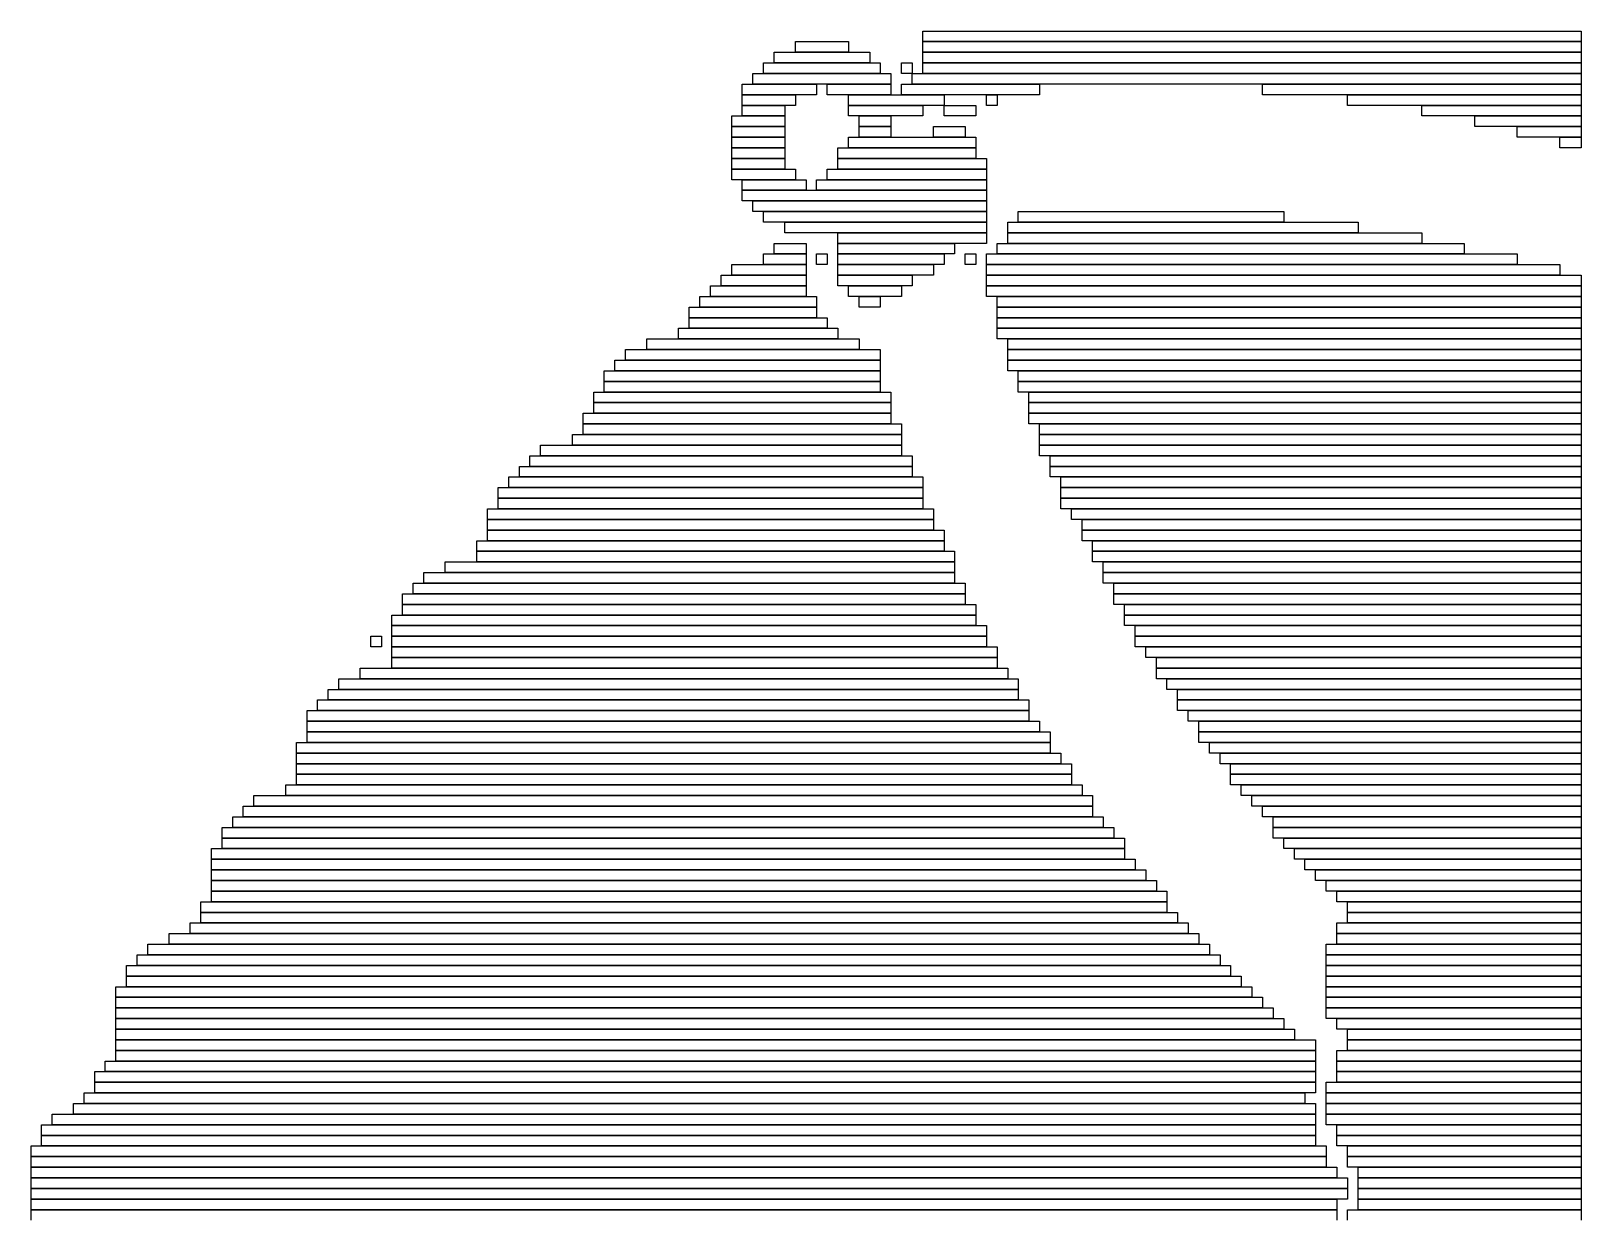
# Model space of a CAD drawing. Extents: x 397 to 647, y 411 to 633.
# Drawn here: x 501 to 647, y 521.5 to 633 of the extents above; entities that cross this region are included whole.
import ezdxf

# ---------------------------------------------------------------- set-up
doc = ezdxf.new("R2010")
doc.units = 0

msp = doc.modelspace()

# ---------------------------------------------------------------- linework, layer by layer
for p, q in [((585, 633), (647, 633)), ((585, 632), (585, 633)), ((647, 633), (647, 632)), ((571, 631), (580, 631)), ((571, 630), (571, 631)), ((573, 632), (578, 632)), ((573, 631), (573, 632)), ((578, 631), (573, 631)), ((578, 632), (578, 631)), ((580, 631), (580, 630)), ((647, 632), (585, 632)), ((585, 632), (647, 632)), ((585, 631), (585, 632)), ((647, 631), (585, 631)), ((585, 631), (647, 631)), ((585, 630), (585, 631)), ((647, 632), (647, 631)), ((647, 631), (647, 630)), ((570, 630), (581, 630)), ((570, 629), (570, 630)), ((580, 630), (571, 630)), ((581, 630), (581, 629)), ((583, 630), (584, 630)), ((583, 629), (583, 630)), ((584, 630), (584, 629)), ((647, 630), (585, 630)), ((585, 630), (647, 630)), ((585, 629), (585, 630)), ((647, 630), (647, 629)), ((568, 628), (575, 628)), ((568, 627), (568, 628)), ((569, 629), (582, 629)), ((569, 628), (569, 629)), ((582, 628), (569, 628)), ((581, 629), (570, 629)), ((575, 628), (575, 627)), ((576, 628), (582, 628)), ((576, 627), (576, 628)), ((582, 629), (582, 628)), ((582, 628), (582, 627)), ((584, 629), (583, 629)), ((583, 628), (596, 628)), ((583, 627), (583, 628)), ((584, 629), (647, 629)), ((584, 628), (584, 629)), ((647, 628), (584, 628)), ((647, 629), (585, 629)), ((596, 628), (596, 627)), ((617, 628), (647, 628)), ((617, 627), (617, 628)), ((647, 629), (647, 628)), ((647, 628), (647, 627)), ((575, 627), (568, 627)), ((568, 627), (573, 627)), ((568, 626), (568, 627)), ((573, 627), (573, 626)), ((582, 627), (576, 627)), ((578, 627), (587, 627)), ((578, 626), (578, 627)), ((596, 627), (583, 627)), ((587, 627), (587, 626)), ((591, 627), (592, 627)), ((591, 626), (591, 627)), ((592, 627), (592, 626)), ((647, 627), (617, 627)), ((625, 627), (647, 627)), ((625, 626), (625, 627)), ((647, 627), (647, 626)), ((567, 625), (572, 625)), ((567, 624), (567, 625)), ((573, 626), (568, 626)), ((568, 626), (572, 626)), ((568, 625), (568, 626)), ((572, 625), (568, 625)), ((572, 626), (572, 625)), ((572, 625), (572, 624)), ((587, 626), (578, 626)), ((578, 626), (585, 626)), ((578, 625), (578, 626)), ((585, 625), (578, 625)), ((579, 625), (582, 625)), ((579, 624), (579, 625)), ((582, 625), (582, 624)), ((585, 626), (585, 625)), ((587, 626), (590, 626)), ((587, 625), (587, 626)), ((590, 625), (587, 625)), ((590, 626), (590, 625)), ((592, 626), (591, 626)), ((647, 626), (625, 626)), ((632, 626), (647, 626)), ((632, 625), (632, 626)), ((647, 625), (632, 625)), ((637, 625), (647, 625)), ((637, 624), (637, 625)), ((647, 626), (647, 625)), ((647, 625), (647, 624)), ((572, 624), (567, 624)), ((567, 624), (572, 624)), ((567, 623), (567, 624)), ((572, 624), (572, 623)), ((582, 624), (579, 624)), ((579, 624), (582, 624)), ((579, 623), (579, 624)), ((582, 624), (582, 623)), ((586, 624), (589, 624)), ((586, 623), (586, 624)), ((589, 624), (589, 623)), ((647, 624), (637, 624)), ((641, 624), (647, 624)), ((641, 623), (641, 624)), ((647, 624), (647, 623)), ((572, 623), (567, 623)), ((567, 623), (572, 623)), ((567, 622), (567, 623)), ((572, 622), (567, 622)), ((567, 622), (572, 622)), ((567, 621), (567, 622)), ((572, 623), (572, 622)), ((572, 622), (572, 621)), ((577, 622), (590, 622)), ((577, 621), (577, 622)), ((578, 623), (590, 623)), ((578, 622), (578, 623)), ((590, 622), (578, 622)), ((582, 623), (579, 623)), ((589, 623), (586, 623)), ((590, 623), (590, 622)), ((590, 622), (590, 621)), ((647, 623), (641, 623)), ((645, 623), (647, 623)), ((645, 622), (645, 623)), ((647, 622), (645, 622)), ((647, 623), (647, 622)), ((572, 621), (567, 621)), ((567, 621), (572, 621)), ((567, 620), (567, 621)), ((572, 621), (572, 620)), ((590, 621), (577, 621)), ((577, 621), (591, 621)), ((577, 620), (577, 621)), ((591, 621), (591, 620)), ((572, 620), (567, 620)), ((567, 620), (573, 620)), ((567, 619), (567, 620)), ((573, 620), (573, 619)), ((576, 620), (591, 620)), ((576, 619), (576, 620)), ((591, 620), (577, 620)), ((591, 620), (591, 619)), ((573, 619), (567, 619)), ((568, 619), (574, 619)), ((568, 618), (568, 619)), ((574, 618), (568, 618)), ((568, 618), (591, 618)), ((568, 617), (568, 618)), ((574, 619), (574, 618)), ((575, 619), (591, 619)), ((575, 618), (575, 619)), ((591, 618), (575, 618)), ((591, 619), (576, 619)), ((591, 619), (591, 618)), ((591, 618), (591, 617)), ((591, 617), (568, 617)), ((569, 617), (591, 617)), ((569, 616), (569, 617)), ((591, 617), (591, 616)), ((591, 616), (569, 616)), ((570, 616), (591, 616)), ((570, 615), (570, 616)), ((591, 615), (570, 615)), ((572, 615), (591, 615)), ((572, 614), (572, 615)), ((591, 616), (591, 615)), ((591, 615), (591, 614)), ((593, 615), (626, 615)), ((593, 614), (593, 615)), ((594, 616), (619, 616)), ((594, 615), (594, 616)), ((619, 615), (594, 615)), ((619, 616), (619, 615)), ((626, 615), (626, 614)), ((591, 614), (572, 614)), ((577, 614), (591, 614)), ((577, 613), (577, 614)), ((591, 614), (591, 613)), ((626, 614), (593, 614)), ((593, 614), (632, 614)), ((593, 613), (593, 614)), ((632, 614), (632, 613)), ((570, 612), (574, 612)), ((570, 611), (570, 612)), ((571, 613), (574, 613)), ((571, 612), (571, 613)), ((574, 612), (571, 612)), ((574, 613), (574, 612)), ((574, 612), (574, 611)), ((575, 612), (576, 612)), ((575, 611), (575, 612)), ((576, 612), (576, 611)), ((591, 613), (577, 613)), ((577, 613), (588, 613)), ((577, 612), (577, 613)), ((588, 612), (577, 612)), ((577, 612), (587, 612)), ((577, 611), (577, 612)), ((587, 612), (587, 611)), ((588, 613), (588, 612)), ((589, 612), (590, 612)), ((589, 611), (589, 612)), ((590, 612), (590, 611)), ((591, 612), (641, 612)), ((591, 611), (591, 612)), ((592, 613), (636, 613)), ((592, 612), (592, 613)), ((636, 612), (592, 612)), ((632, 613), (593, 613)), ((636, 613), (636, 612)), ((641, 612), (641, 611)), ((567, 611), (574, 611)), ((567, 610), (567, 611)), ((574, 611), (570, 611)), ((574, 611), (574, 610)), ((576, 611), (575, 611)), ((587, 611), (577, 611)), ((577, 611), (586, 611)), ((577, 610), (577, 611)), ((586, 611), (586, 610)), ((590, 611), (589, 611)), ((641, 611), (591, 611)), ((591, 611), (645, 611)), ((591, 610), (591, 611)), ((645, 611), (645, 610)), ((565, 609), (574, 609)), ((565, 608), (565, 609)), ((566, 610), (574, 610)), ((566, 609), (566, 610)), ((574, 609), (566, 609)), ((574, 610), (567, 610)), ((574, 610), (574, 609)), ((574, 609), (574, 608)), ((586, 610), (577, 610)), ((577, 610), (584, 610)), ((577, 609), (577, 610)), ((584, 609), (577, 609)), ((578, 609), (583, 609)), ((578, 608), (578, 609)), ((583, 609), (583, 608)), ((584, 610), (584, 609)), ((645, 610), (591, 610)), ((591, 610), (647, 610)), ((591, 609), (591, 610)), ((647, 609), (591, 609)), ((591, 609), (647, 609)), ((591, 608), (591, 609)), ((647, 610), (647, 609)), ((647, 609), (647, 608)), ((564, 608), (575, 608)), ((564, 607), (564, 608)), ((574, 608), (565, 608)), ((575, 608), (575, 607)), ((583, 608), (578, 608)), ((579, 608), (581, 608)), ((579, 607), (579, 608)), ((581, 608), (581, 607)), ((647, 608), (591, 608)), ((592, 608), (647, 608)), ((592, 607), (592, 608)), ((647, 608), (647, 607)), ((563, 607), (575, 607)), ((563, 606), (563, 607)), ((575, 606), (563, 606)), ((563, 606), (576, 606)), ((563, 605), (563, 606)), ((575, 607), (564, 607)), ((575, 607), (575, 606)), ((576, 606), (576, 605)), ((581, 607), (579, 607)), ((647, 607), (592, 607)), ((592, 607), (647, 607)), ((592, 606), (592, 607)), ((647, 606), (592, 606)), ((592, 606), (647, 606)), ((592, 605), (592, 606)), ((647, 607), (647, 606)), ((647, 606), (647, 605)), ((562, 605), (577, 605)), ((562, 604), (562, 605)), ((576, 605), (563, 605)), ((577, 605), (577, 604)), ((647, 605), (592, 605)), ((592, 605), (647, 605)), ((592, 604), (592, 605)), ((647, 605), (647, 604)), ((557, 603), (581, 603)), ((557, 602), (557, 603)), ((559, 604), (579, 604)), ((559, 603), (559, 604)), ((579, 603), (559, 603)), ((577, 604), (562, 604)), ((579, 604), (579, 603)), ((581, 603), (581, 602)), ((647, 604), (592, 604)), ((593, 604), (647, 604)), ((593, 603), (593, 604)), ((647, 603), (593, 603)), ((593, 603), (647, 603)), ((593, 602), (593, 603)), ((647, 604), (647, 603)), ((647, 603), (647, 602)), ((556, 602), (581, 602)), ((556, 601), (556, 602)), ((581, 602), (557, 602)), ((581, 602), (581, 601)), ((647, 602), (593, 602)), ((593, 602), (647, 602)), ((593, 601), (593, 602)), ((647, 602), (647, 601)), ((555, 601), (581, 601)), ((555, 600), (555, 601)), ((581, 601), (556, 601)), ((581, 601), (581, 600)), ((647, 601), (593, 601)), ((594, 601), (647, 601)), ((594, 600), (594, 601)), ((647, 601), (647, 600)), ((554, 599), (582, 599)), ((554, 598), (554, 599)), ((581, 600), (555, 600)), ((555, 600), (581, 600)), ((555, 599), (555, 600)), ((581, 599), (555, 599)), ((581, 600), (581, 599)), ((582, 599), (582, 598)), ((647, 600), (594, 600)), ((594, 600), (647, 600)), ((594, 599), (594, 600)), ((647, 599), (594, 599)), ((595, 599), (647, 599)), ((595, 598), (595, 599)), ((647, 600), (647, 599)), ((647, 599), (647, 598)), ((582, 598), (554, 598)), ((554, 598), (582, 598)), ((554, 597), (554, 598)), ((582, 598), (582, 597)), ((647, 598), (595, 598)), ((595, 598), (647, 598)), ((595, 597), (595, 598)), ((647, 598), (647, 597)), ((553, 597), (582, 597)), ((553, 596), (553, 597)), ((582, 596), (553, 596)), ((553, 596), (583, 596)), ((553, 595), (553, 596)), ((582, 597), (554, 597)), ((582, 597), (582, 596)), ((583, 596), (583, 595)), ((647, 597), (595, 597)), ((595, 597), (647, 597)), ((595, 596), (595, 597)), ((647, 596), (595, 596)), ((596, 596), (647, 596)), ((596, 595), (596, 596)), ((647, 597), (647, 596)), ((647, 596), (647, 595)), ((552, 595), (583, 595)), ((552, 594), (552, 595)), ((583, 595), (553, 595)), ((583, 595), (583, 594)), ((647, 595), (596, 595)), ((596, 595), (647, 595)), ((596, 594), (596, 595)), ((647, 595), (647, 594)), ((548, 593), (584, 593)), ((548, 592), (548, 593)), ((549, 594), (583, 594)), ((549, 593), (549, 594)), ((583, 593), (549, 593)), ((583, 594), (552, 594)), ((583, 594), (583, 593)), ((584, 593), (584, 592)), ((647, 594), (596, 594)), ((596, 594), (647, 594)), ((596, 593), (596, 594)), ((647, 593), (596, 593)), ((597, 593), (647, 593)), ((597, 592), (597, 593)), ((647, 594), (647, 593)), ((647, 593), (647, 592)), ((547, 592), (584, 592)), ((547, 591), (547, 592)), ((584, 592), (548, 592)), ((584, 592), (584, 591)), ((647, 592), (597, 592)), ((597, 592), (647, 592)), ((597, 591), (597, 592)), ((647, 592), (647, 591)), ((545, 590), (585, 590)), ((545, 589), (545, 590)), ((546, 591), (585, 591)), ((546, 590), (546, 591)), ((585, 590), (546, 590)), ((584, 591), (547, 591)), ((585, 591), (585, 590)), ((585, 590), (585, 589)), ((647, 591), (597, 591)), ((598, 591), (647, 591)), ((598, 590), (598, 591)), ((647, 590), (598, 590)), ((598, 590), (647, 590)), ((598, 589), (598, 590)), ((647, 591), (647, 590)), ((647, 590), (647, 589)), ((585, 589), (545, 589)), ((545, 589), (585, 589)), ((545, 588), (545, 589)), ((585, 589), (585, 588)), ((647, 589), (598, 589)), ((598, 589), (647, 589)), ((598, 588), (598, 589)), ((647, 589), (647, 588)), ((544, 588), (586, 588)), ((544, 587), (544, 588)), ((586, 587), (544, 587)), ((544, 587), (586, 587)), ((544, 586), (544, 587)), ((585, 588), (545, 588)), ((586, 588), (586, 587)), ((586, 587), (586, 586)), ((647, 588), (598, 588)), ((599, 588), (647, 588)), ((599, 587), (599, 588)), ((647, 587), (599, 587)), ((600, 587), (647, 587)), ((600, 586), (600, 587)), ((647, 588), (647, 587)), ((647, 587), (647, 586)), ((586, 586), (544, 586)), ((544, 586), (587, 586)), ((544, 585), (544, 586)), ((587, 586), (587, 585)), ((647, 586), (600, 586)), ((600, 586), (647, 586)), ((600, 585), (600, 586)), ((647, 586), (647, 585)), ((543, 585), (587, 585)), ((543, 584), (543, 585)), ((587, 584), (543, 584)), ((543, 584), (588, 584)), ((543, 583), (543, 584)), ((587, 585), (544, 585)), ((587, 585), (587, 584)), ((588, 584), (588, 583)), ((647, 585), (600, 585)), ((601, 585), (647, 585)), ((601, 584), (601, 585)), ((647, 584), (601, 584)), ((601, 584), (647, 584)), ((601, 583), (601, 584)), ((647, 585), (647, 584)), ((647, 584), (647, 583)), ((540, 583), (588, 583)), ((540, 582), (540, 583)), ((588, 583), (543, 583)), ((588, 583), (588, 582)), ((647, 583), (601, 583)), ((602, 583), (647, 583)), ((602, 582), (602, 583)), ((647, 583), (647, 582)), ((538, 582), (588, 582)), ((538, 581), (538, 582)), ((588, 582), (540, 582)), ((588, 582), (588, 581)), ((647, 582), (602, 582)), ((602, 582), (647, 582)), ((602, 581), (602, 582)), ((647, 582), (647, 581)), ((536, 580), (589, 580)), ((536, 579), (536, 580)), ((537, 581), (589, 581)), ((537, 580), (537, 581)), ((589, 580), (537, 580)), ((588, 581), (538, 581)), ((589, 581), (589, 580)), ((589, 580), (589, 579)), ((647, 581), (602, 581)), ((603, 581), (647, 581)), ((603, 580), (603, 581)), ((647, 580), (603, 580)), ((603, 580), (647, 580)), ((603, 579), (603, 580)), ((647, 581), (647, 580)), ((647, 580), (647, 579)), ((589, 579), (536, 579)), ((536, 579), (590, 579)), ((536, 578), (536, 579)), ((590, 579), (590, 578)), ((647, 579), (603, 579)), ((604, 579), (647, 579)), ((604, 578), (604, 579)), ((647, 579), (647, 578)), ((535, 578), (590, 578)), ((535, 577), (535, 578)), ((590, 577), (535, 577)), ((535, 577), (591, 577)), ((535, 576), (535, 577)), ((590, 578), (536, 578)), ((590, 578), (590, 577)), ((591, 577), (591, 576)), ((647, 578), (604, 578)), ((604, 578), (647, 578)), ((604, 577), (604, 578)), ((647, 577), (604, 577)), ((605, 577), (647, 577)), ((605, 576), (605, 577)), ((647, 578), (647, 577)), ((647, 577), (647, 576)), ((533, 576), (534, 576)), ((533, 575), (533, 576)), ((534, 576), (534, 575)), ((591, 576), (535, 576)), ((535, 576), (591, 576)), ((535, 575), (535, 576)), ((591, 576), (591, 575)), ((647, 576), (605, 576)), ((605, 576), (647, 576)), ((605, 575), (605, 576)), ((647, 576), (647, 575)), ((534, 575), (533, 575)), ((591, 575), (535, 575)), ((535, 575), (592, 575)), ((535, 574), (535, 575)), ((592, 574), (535, 574)), ((535, 574), (592, 574)), ((535, 573), (535, 574)), ((592, 575), (592, 574)), ((592, 574), (592, 573)), ((647, 575), (605, 575)), ((606, 575), (647, 575)), ((606, 574), (606, 575)), ((647, 574), (606, 574)), ((607, 574), (647, 574)), ((607, 573), (607, 574)), ((647, 575), (647, 574)), ((647, 574), (647, 573)), ((532, 573), (593, 573)), ((532, 572), (532, 573)), ((592, 573), (535, 573)), ((593, 573), (593, 572)), ((647, 573), (607, 573)), ((607, 573), (647, 573)), ((607, 572), (607, 573)), ((647, 573), (647, 572)), ((529, 571), (594, 571)), ((529, 570), (529, 571)), ((530, 572), (594, 572)), ((530, 571), (530, 572)), ((594, 571), (530, 571)), ((593, 572), (532, 572)), ((594, 572), (594, 571)), ((594, 571), (594, 570)), ((647, 572), (607, 572)), ((608, 572), (647, 572)), ((608, 571), (608, 572)), ((647, 571), (608, 571)), ((609, 571), (647, 571)), ((609, 570), (609, 571)), ((647, 572), (647, 571)), ((647, 571), (647, 570)), ((528, 570), (595, 570)), ((528, 569), (528, 570)), ((594, 570), (529, 570)), ((595, 570), (595, 569)), ((647, 570), (609, 570)), ((609, 570), (647, 570)), ((609, 569), (609, 570)), ((647, 570), (647, 569)), ((527, 569), (595, 569)), ((527, 568), (527, 569)), ((595, 568), (527, 568)), ((527, 568), (596, 568)), ((527, 567), (527, 568)), ((595, 569), (528, 569)), ((595, 569), (595, 568)), ((596, 568), (596, 567)), ((647, 569), (609, 569)), ((610, 569), (647, 569)), ((610, 568), (610, 569)), ((647, 568), (610, 568)), ((611, 568), (647, 568)), ((611, 567), (611, 568)), ((647, 569), (647, 568)), ((647, 568), (647, 567)), ((596, 567), (527, 567)), ((527, 567), (597, 567)), ((527, 566), (527, 567)), ((597, 567), (597, 566)), ((647, 567), (611, 567)), ((611, 567), (647, 567)), ((611, 566), (611, 567)), ((647, 567), (647, 566)), ((526, 566), (597, 566)), ((526, 565), (526, 566)), ((597, 566), (527, 566)), ((597, 566), (597, 565)), ((647, 566), (611, 566)), ((612, 566), (647, 566)), ((612, 565), (612, 566)), ((647, 566), (647, 565)), ((597, 565), (526, 565)), ((526, 565), (598, 565)), ((526, 564), (526, 565)), ((598, 564), (526, 564)), ((526, 564), (599, 564)), ((526, 563), (526, 564)), ((598, 565), (598, 564)), ((599, 564), (599, 563)), ((647, 565), (612, 565)), ((613, 565), (647, 565)), ((613, 564), (613, 565)), ((647, 564), (613, 564)), ((614, 564), (647, 564)), ((614, 563), (614, 564)), ((647, 565), (647, 564)), ((647, 564), (647, 563)), ((599, 563), (526, 563)), ((526, 563), (599, 563)), ((526, 562), (526, 563)), ((599, 563), (599, 562)), ((647, 563), (614, 563)), ((614, 563), (647, 563)), ((614, 562), (614, 563)), ((647, 563), (647, 562)), ((522, 561), (601, 561)), ((522, 560), (522, 561)), ((525, 562), (600, 562)), ((525, 561), (525, 562)), ((600, 561), (525, 561)), ((599, 562), (526, 562)), ((600, 562), (600, 561)), ((601, 561), (601, 560)), ((647, 562), (614, 562)), ((615, 562), (647, 562)), ((615, 561), (615, 562)), ((647, 561), (615, 561)), ((616, 561), (647, 561)), ((616, 560), (616, 561)), ((647, 562), (647, 561)), ((647, 561), (647, 560)), ((521, 560), (601, 560)), ((521, 559), (521, 560)), ((601, 560), (522, 560)), ((601, 560), (601, 559)), ((647, 560), (616, 560)), ((617, 560), (647, 560)), ((617, 559), (617, 560)), ((647, 560), (647, 559)), ((519, 558), (603, 558)), ((519, 557), (519, 558)), ((520, 559), (602, 559)), ((520, 558), (520, 559)), ((602, 558), (520, 558)), ((601, 559), (521, 559)), ((602, 559), (602, 558)), ((603, 558), (603, 557)), ((647, 559), (617, 559)), ((618, 559), (647, 559)), ((618, 558), (618, 559)), ((647, 558), (618, 558)), ((618, 558), (647, 558)), ((618, 557), (618, 558)), ((647, 559), (647, 558)), ((647, 558), (647, 557)), ((603, 557), (519, 557)), ((519, 557), (604, 557)), ((519, 556), (519, 557)), ((604, 557), (604, 556)), ((647, 557), (618, 557)), ((619, 557), (647, 557)), ((619, 556), (619, 557)), ((647, 557), (647, 556)), ((518, 556), (604, 556)), ((518, 555), (518, 556)), ((604, 555), (518, 555)), ((518, 555), (605, 555)), ((518, 554), (518, 555)), ((604, 556), (519, 556)), ((604, 556), (604, 555)), ((605, 555), (605, 554)), ((647, 556), (619, 556)), ((620, 556), (647, 556)), ((620, 555), (620, 556)), ((647, 555), (620, 555)), ((621, 555), (647, 555)), ((621, 554), (621, 555)), ((647, 556), (647, 555)), ((647, 555), (647, 554)), ((605, 554), (518, 554)), ((518, 554), (606, 554)), ((518, 553), (518, 554)), ((606, 554), (606, 553)), ((647, 554), (621, 554)), ((622, 554), (647, 554)), ((622, 553), (622, 554)), ((647, 554), (647, 553)), ((606, 553), (518, 553)), ((518, 553), (607, 553)), ((518, 552), (518, 553)), ((607, 552), (518, 552)), ((518, 552), (608, 552)), ((518, 551), (518, 552)), ((607, 553), (607, 552)), ((608, 552), (608, 551)), ((647, 553), (622, 553)), ((623, 553), (647, 553)), ((623, 552), (623, 553)), ((647, 552), (623, 552)), ((624, 552), (647, 552)), ((624, 551), (624, 552)), ((647, 553), (647, 552)), ((647, 552), (647, 551)), ((517, 551), (608, 551)), ((517, 550), (517, 551)), ((608, 551), (518, 551)), ((608, 551), (608, 550)), ((647, 551), (624, 551)), ((625, 551), (647, 551)), ((625, 550), (625, 551)), ((647, 551), (647, 550)), ((516, 549), (610, 549)), ((516, 548), (516, 549)), ((608, 550), (517, 550)), ((517, 550), (609, 550)), ((517, 549), (517, 550)), ((609, 549), (517, 549)), ((609, 550), (609, 549)), ((610, 549), (610, 548)), ((624, 549), (647, 549)), ((624, 548), (624, 549)), ((647, 550), (625, 550)), ((625, 550), (647, 550)), ((625, 549), (625, 550)), ((647, 549), (625, 549)), ((647, 550), (647, 549)), ((647, 549), (647, 548)), ((514, 548), (611, 548)), ((514, 547), (514, 548)), ((610, 548), (516, 548)), ((611, 548), (611, 547)), ((647, 548), (624, 548)), ((624, 548), (647, 548)), ((624, 547), (624, 548)), ((647, 548), (647, 547)), ((512, 547), (612, 547)), ((512, 546), (512, 547)), ((611, 547), (514, 547)), ((612, 547), (612, 546)), ((623, 547), (647, 547)), ((623, 546), (623, 547)), ((647, 547), (624, 547)), ((647, 547), (647, 546)), ((510, 545), (614, 545)), ((510, 544), (510, 545)), ((511, 546), (613, 546)), ((511, 545), (511, 546)), ((613, 545), (511, 545)), ((612, 546), (512, 546)), ((613, 546), (613, 545)), ((614, 545), (614, 544)), ((647, 546), (623, 546)), ((623, 546), (647, 546)), ((623, 545), (623, 546)), ((647, 545), (623, 545)), ((623, 545), (647, 545)), ((623, 544), (623, 545)), ((647, 546), (647, 545)), ((647, 545), (647, 544)), ((614, 544), (510, 544)), ((510, 544), (615, 544)), ((510, 543), (510, 544)), ((615, 544), (615, 543)), ((647, 544), (623, 544)), ((623, 544), (647, 544)), ((623, 543), (623, 544)), ((647, 544), (647, 543)), ((509, 543), (616, 543)), ((509, 542), (509, 543)), ((616, 542), (509, 542)), ((509, 542), (617, 542)), ((509, 541), (509, 542)), ((615, 543), (510, 543)), ((616, 543), (616, 542)), ((617, 542), (617, 541)), ((647, 543), (623, 543)), ((623, 543), (647, 543)), ((623, 542), (623, 543)), ((647, 542), (623, 542)), ((623, 542), (647, 542)), ((623, 541), (623, 542)), ((647, 543), (647, 542)), ((647, 542), (647, 541)), ((617, 541), (509, 541)), ((509, 541), (618, 541)), ((509, 540), (509, 541)), ((618, 541), (618, 540)), ((647, 541), (623, 541)), ((623, 541), (647, 541)), ((623, 540), (623, 541)), ((647, 541), (647, 540)), ((618, 540), (509, 540)), ((509, 540), (619, 540)), ((509, 539), (509, 540)), ((619, 539), (509, 539)), ((509, 539), (620, 539)), ((509, 538), (509, 539)), ((619, 540), (619, 539)), ((620, 539), (620, 538)), ((647, 540), (623, 540)), ((624, 540), (647, 540)), ((624, 539), (624, 540)), ((647, 539), (624, 539)), ((625, 539), (647, 539)), ((625, 538), (625, 539)), ((647, 540), (647, 539)), ((647, 539), (647, 538)), ((620, 538), (509, 538)), ((509, 538), (622, 538)), ((509, 537), (509, 538)), ((622, 538), (622, 537)), ((647, 538), (625, 538)), ((625, 538), (647, 538)), ((625, 537), (625, 538)), ((647, 538), (647, 537)), ((508, 536), (622, 536)), ((508, 535), (508, 536)), ((622, 537), (509, 537)), ((509, 537), (622, 537)), ((509, 536), (509, 537)), ((622, 536), (509, 536)), ((622, 537), (622, 536)), ((622, 536), (622, 535)), ((624, 537), (647, 537)), ((624, 536), (624, 537)), ((647, 536), (624, 536)), ((624, 536), (647, 536)), ((624, 535), (624, 536)), ((647, 537), (625, 537)), ((647, 537), (647, 536)), ((647, 536), (647, 535)), ((507, 535), (622, 535)), ((507, 534), (507, 535)), ((622, 535), (508, 535)), ((622, 535), (622, 534)), ((647, 535), (624, 535)), ((624, 535), (647, 535)), ((624, 534), (624, 535)), ((647, 535), (647, 534)), ((506, 533), (621, 533)), ((506, 532), (506, 533)), ((622, 534), (507, 534)), ((507, 534), (622, 534)), ((507, 533), (507, 534)), ((622, 533), (507, 533)), ((621, 533), (621, 532)), ((622, 534), (622, 533)), ((623, 534), (647, 534)), ((623, 533), (623, 534)), ((647, 533), (623, 533)), ((623, 533), (647, 533)), ((623, 532), (623, 533)), ((647, 534), (624, 534)), ((647, 534), (647, 533)), ((647, 533), (647, 532)), ((505, 532), (622, 532)), ((505, 531), (505, 532)), ((621, 532), (506, 532)), ((622, 532), (622, 531)), ((647, 532), (623, 532)), ((623, 532), (647, 532)), ((623, 531), (623, 532)), ((647, 532), (647, 531)), ((502, 530), (622, 530)), ((502, 529), (502, 530)), ((503, 531), (622, 531)), ((503, 530), (503, 531)), ((622, 530), (503, 530)), ((622, 531), (505, 531)), ((622, 531), (622, 530)), ((622, 530), (622, 529)), ((647, 531), (623, 531)), ((623, 531), (647, 531)), ((623, 530), (623, 531)), ((647, 530), (623, 530)), ((624, 530), (647, 530)), ((624, 529), (624, 530)), ((647, 531), (647, 530)), ((647, 530), (647, 529)), ((622, 529), (502, 529)), ((502, 529), (622, 529)), ((502, 528), (502, 529)), ((622, 529), (622, 528)), ((647, 529), (624, 529)), ((624, 529), (647, 529)), ((624, 528), (624, 529)), ((647, 529), (647, 528)), ((501, 528), (623, 528)), ((501, 527), (501, 528)), ((622, 528), (502, 528)), ((623, 528), (623, 527)), ((647, 528), (624, 528)), ((625, 528), (647, 528)), ((625, 527), (625, 528)), ((647, 528), (647, 527)), ((623, 527), (501, 527)), ((501, 527), (623, 527)), ((501, 526), (501, 527)), ((623, 526), (501, 526)), ((501, 526), (624, 526)), ((501, 525), (501, 526)), ((623, 527), (623, 526)), ((624, 526), (624, 525)), ((647, 527), (625, 527)), ((625, 527), (647, 527)), ((625, 526), (625, 527)), ((647, 526), (625, 526)), ((626, 526), (647, 526)), ((626, 525), (626, 526)), ((647, 527), (647, 526)), ((647, 526), (647, 525)), ((624, 525), (501, 525)), ((501, 525), (625, 525)), ((501, 524), (501, 525)), ((625, 525), (625, 524)), ((647, 525), (626, 525)), ((626, 525), (647, 525)), ((626, 524), (626, 525)), ((647, 525), (647, 524)), ((625, 524), (501, 524)), ((501, 524), (625, 524)), ((501, 523), (501, 524)), ((625, 523), (501, 523)), ((501, 523), (624, 523)), ((501, 522), (501, 523)), ((624, 523), (624, 522)), ((625, 524), (625, 523)), ((647, 524), (626, 524)), ((626, 524), (647, 524)), ((626, 523), (626, 524)), ((647, 523), (626, 523)), ((626, 523), (647, 523)), ((626, 522), (626, 523)), ((647, 524), (647, 523)), ((647, 523), (647, 522)), ((624, 522), (501, 522)), ((501, 522), (624, 522)), ((501, 521), (501, 522)), ((624, 522), (624, 521)), ((625, 522), (647, 522)), ((625, 521), (625, 522)), ((647, 522), (626, 522)), ((647, 522), (647, 521))]:
    msp.add_line(p, q)

doc.saveas('drawing.dxf')
